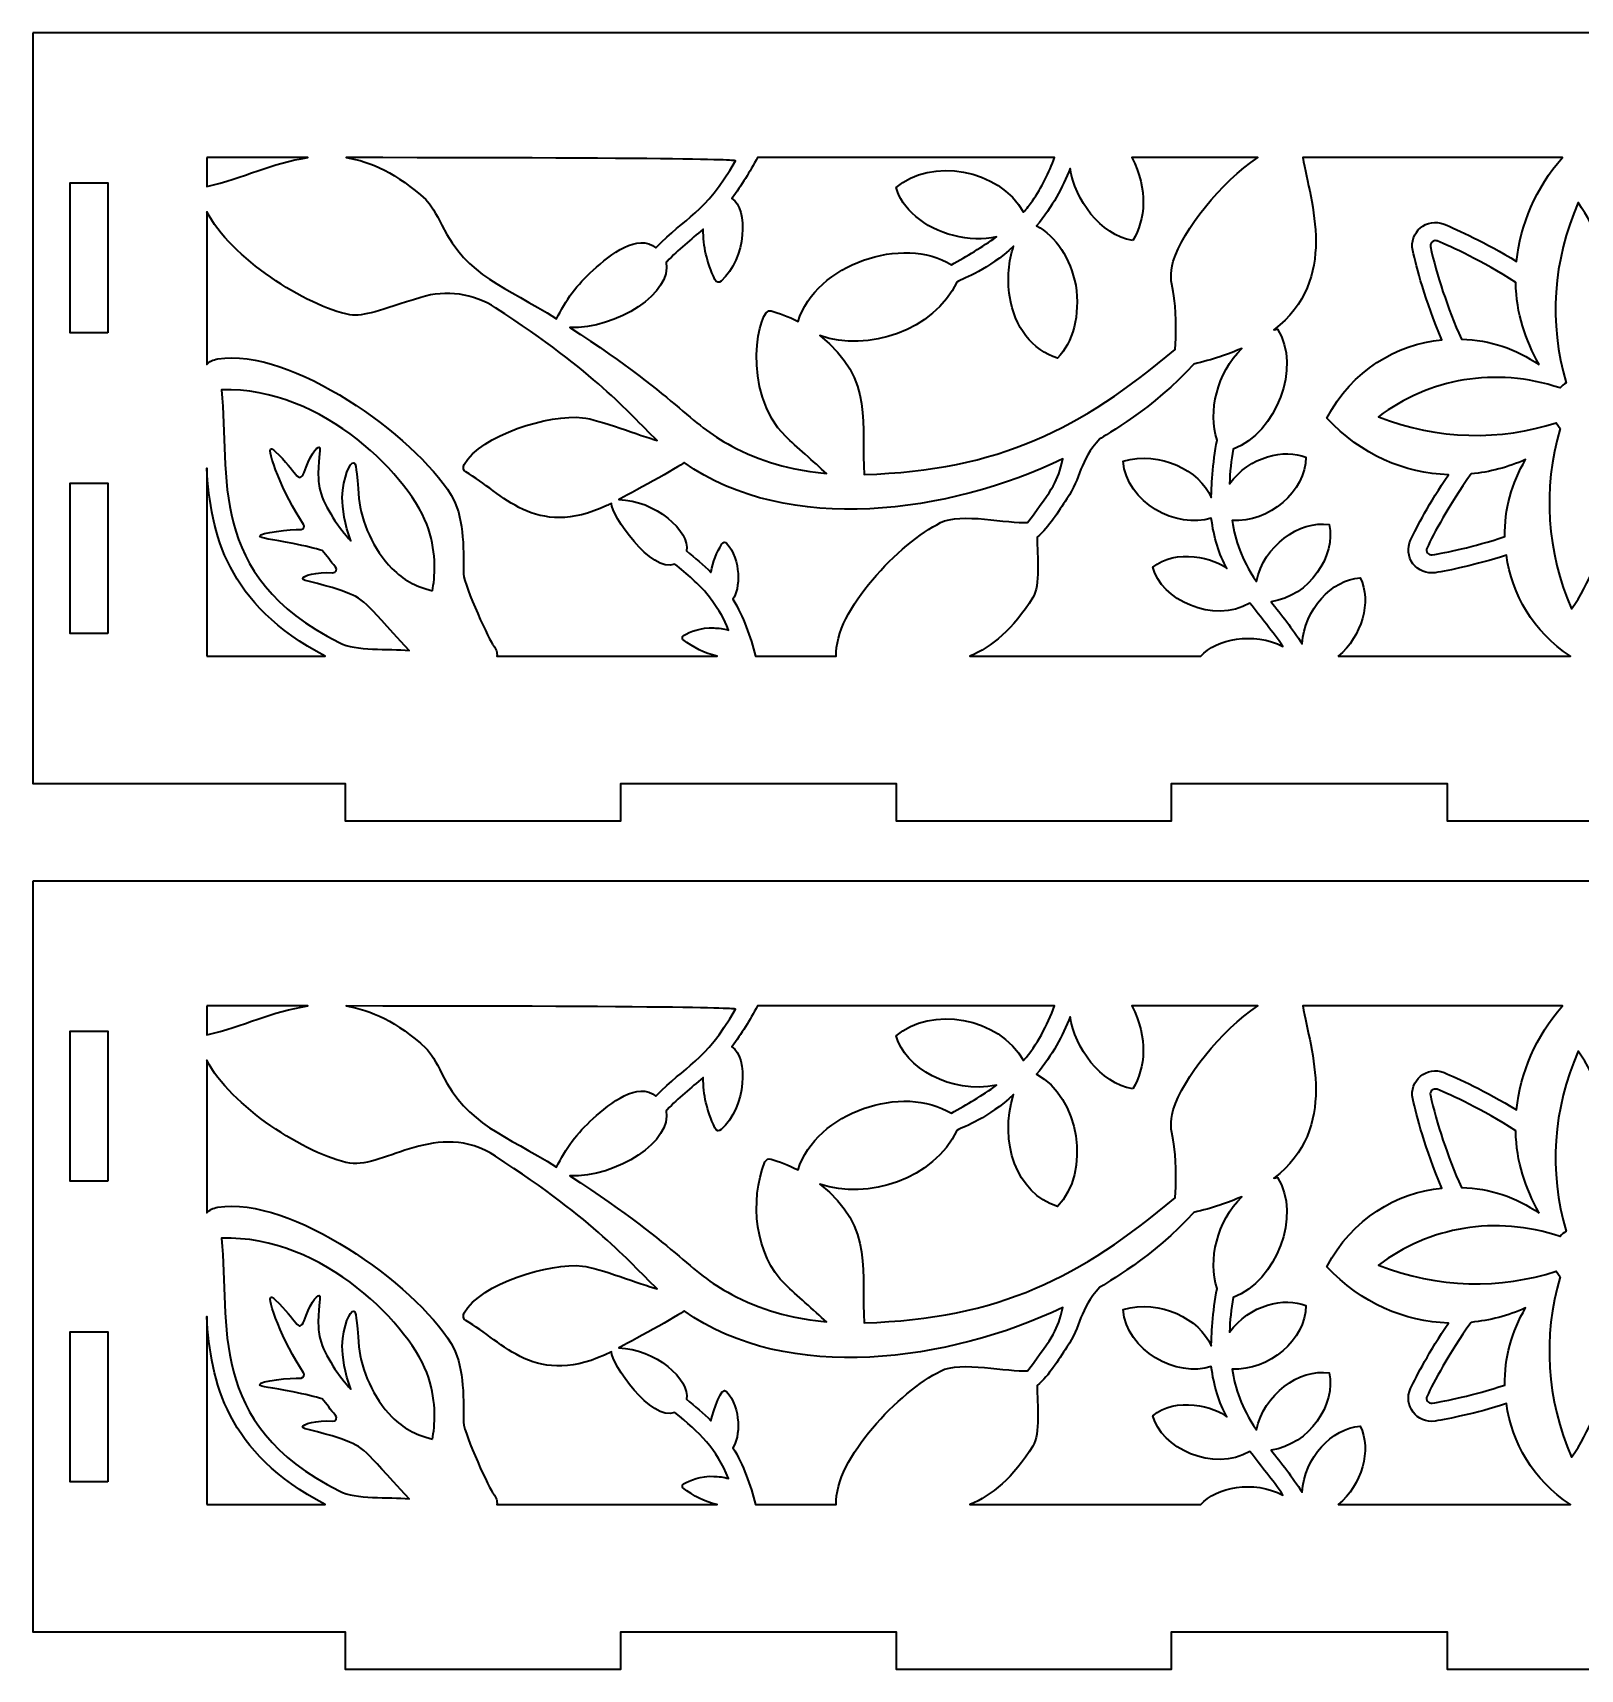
# Model space of a CAD drawing. Header units: inches. Extents: x 7 to 405, y 0 to 403.
# Drawn here: x 20.5 to 144.1, y 141 to 271.9 of the extents above; entities that cross this region are included whole.
import ezdxf

# ---------------------------------------------------------------- set-up
doc = ezdxf.new("R2010")
doc.units = ezdxf.units.IN
doc.header["$MEASUREMENT"] = 0
doc.layers.add('_U+0421_U+043B_U+043E_U+0439 1', color=7, linetype='Continuous')

msp = doc.modelspace()

# ---------------------------------------------------------------- linework, layer by layer
at = {"layer": '_U+0421_U+043B_U+043E_U+0439 1', "color": 250, "lineweight": 35, "true_color": 0x373435}
for points in [[(20.46, 271.86), (20.46, 211.86), (45.43, 211.86), (45.43, 208.86), (67.45, 208.86), (67.45, 211.86), (89.46, 211.86), (89.46, 208.86), (111.47, 208.86), (111.47, 211.86), (133.49, 211.86), (133.49, 208.86), (155.43, 208.86)], [(268.46, 271.86), (20.46, 271.86), (20.46, 271.86)], [(26.45, 247.88), (23.46, 247.88), (23.46, 259.87), (26.45, 259.87), (26.45, 247.88)], [(26.45, 223.85), (23.46, 223.85), (23.46, 235.85), (26.45, 235.85), (26.45, 223.85)], [(20.46, 204.04), (20.46, 144.04), (45.43, 144.04), (45.43, 141.04), (67.45, 141.04), (67.45, 144.04), (89.46, 144.04), (89.46, 141.04), (111.47, 141.04), (111.47, 144.04), (133.49, 144.04), (133.49, 141.04), (155.43, 141.04)], [(268.46, 204.04), (20.46, 204.04)], [(26.45, 180.05), (23.46, 180.05), (23.46, 192.05), (26.45, 192.05), (26.45, 180.05)], [(26.45, 156.03), (23.46, 156.03), (23.46, 168.02), (26.45, 168.02), (26.45, 156.03)]]:
    msp.add_lwpolyline(points, dxfattribs=at)
for points, knots in [([(34.36, 261.88), (34.36, 261.88), (42.44, 261.88), (42.44, 261.88), (39.59, 261.48), (37.31, 260.23), (34.36, 259.58), (34.36, 259.58), (34.36, 261.88), (34.36, 261.88)], [0, 0, 0, 0, 1, 1, 1, 2, 2, 2, 3, 3, 3, 3]), ([(76.62, 261.62), (74.11, 257.29), (72.67, 257.18), (70.26, 254.68), (68.82, 255.86), (66.64, 254.16), (65.25, 252.88), (63.98, 251.74), (63.02, 250.47), (62.33, 248.99), (58.16, 251.66), (55.26, 252.26), (53.16, 256.48), (52.71, 257.38), (52.26, 258.16), (51.87, 258.52), (49.58, 260.62), (47.48, 261.58), (45.5, 261.88), (77.81, 261.88), (76.62, 261.62), (76.62, 261.62)], [0, 0, 0, 0, 1, 1, 1, 2, 2, 2, 3, 3, 3, 4, 4, 4, 5, 5, 5, 6, 6, 6, 7, 7, 7, 7]), ([(102.13, 261.88), (101.67, 260.67), (101.1, 259.51), (100.35, 258.43), (100.13, 258.11), (99.9, 257.81), (99.65, 257.52), (97.68, 261.02), (92.22, 261.89), (89.46, 259.49), (89.91, 257.85), (91.68, 256.23), (94.06, 255.65), (95.26, 255.31), (96.41, 255.33), (97.48, 255.55), (96.35, 254.72), (95.12, 254.02), (93.88, 253.31), (90.04, 255.71), (83.05, 253.4), (81.62, 248.78), (80.82, 249.19), (80.08, 249.45), (79.47, 249.63), (78.48, 250.1), (76.98, 243.14), (80.64, 239.58), (81.44, 238.84), (82.92, 237.52), (83.89, 236.63), (81.55, 236.84), (79.11, 237.41), (76.68, 238.64), (72.83, 240.54), (72.81, 242.13), (63.38, 248.31), (67.11, 248.13), (71.66, 251.15), (71.07, 253.51), (71.1, 253.53), (71.13, 253.56), (71.16, 253.58), (72.05, 254.53), (73.07, 255.32), (74.04, 256.17), (74.07, 254.74), (74.29, 253.59), (74.98, 252.13), (75.08, 251.89), (75.33, 251.83), (75.48, 252.01), (77.48, 253.77), (77.68, 257.81), (76.34, 258.62), (77.11, 259.66), (77.77, 260.76), (78.38, 261.88), (78.38, 261.88), (102.13, 261.88), (102.13, 261.88), (102.13, 261.88), (102.13, 261.88), (102.13, 261.88)], [0, 0, 0, 0, 1, 1, 1, 2, 2, 2, 3, 3, 3, 4, 4, 4, 5, 5, 5, 6, 6, 6, 7, 7, 7, 8, 8, 8, 9, 9, 9, 10, 10, 10, 11, 11, 11, 12, 12, 12, 13, 13, 13, 14, 14, 14, 15, 15, 15, 16, 16, 16, 17, 17, 17, 18, 18, 18, 19, 19, 19, 20, 20, 20, 21, 21, 21, 21]), ([(108.37, 255.26), (109.4, 256.91), (109.61, 259.33), (108.31, 261.88), (108.31, 261.88), (118.37, 261.88), (118.37, 261.88), (115.41, 259.96), (112.41, 256.09), (111.61, 253.59), (111.02, 251.48), (112.12, 251.6), (111.75, 246.55), (104.24, 240.21), (97.69, 236.87), (86.91, 236.55), (86.61, 240.3), (87.81, 244.21), (83.37, 247.65), (87.17, 246.3), (92.49, 248.06), (94.32, 251.93), (94.95, 252.28), (96.78, 252.89), (98.85, 254.8), (98.47, 253.6), (98.3, 252.24), (98.54, 250.76), (98.92, 248.34), (100.35, 246.48), (102.35, 245.85), (103.58, 247.09), (104.19, 249.28), (103.81, 251.69), (103.38, 253.8), (102.24, 255.62), (100.68, 256.42), (101.96, 257.95), (102.76, 259.5), (103.37, 261.02), (103.77, 258.53), (105.74, 255.7), (108.37, 255.26)], [0, 0, 0, 0, 1, 1, 1, 2, 2, 2, 3, 3, 3, 4, 4, 4, 5, 5, 5, 6, 6, 6, 7, 7, 7, 8, 8, 8, 9, 9, 9, 10, 10, 10, 11, 11, 11, 12, 12, 12, 13, 13, 13, 14, 14, 14, 14]), ([(124.8, 222.02), (126.67, 223.6), (127.5, 226.4), (126.55, 228.3), (124.28, 228.13), (122.09, 225.78), (121.91, 223.02), (121.14, 224.23), (120.21, 225.35), (119.43, 226.38), (122.5, 226.79), (124.63, 230.11), (124.07, 232.55), (121.69, 232.91), (118.83, 230.83), (118.25, 228), (117.01, 229.88), (116.6, 231.2), (116.31, 232.86), (119.25, 232.69), (122.2, 235.19), (122.2, 237.93), (120.53, 238.63), (117.71, 238.01), (116.11, 235.81), (116.13, 236.74), (116.23, 237.67), (116.4, 238.58), (119.85, 239.91), (121.88, 245.13), (119.93, 248.18), (119.84, 248.16), (119.74, 248.14), (119.65, 248.12), (124.89, 252.12), (122.57, 258.33), (121.97, 261.88), (121.97, 261.88), (142.71, 261.88), (142.71, 261.88), (140.59, 259.45), (139.34, 256.54), (139.05, 253.57), (136.51, 255.14), (134.36, 256.1), (133.25, 256.56), (131.88, 257.12), (130.43, 255.91), (130.75, 254.45), (131.04, 253.16), (131.73, 250.48), (133.08, 247.32), (129.44, 246.96), (125.92, 244.89), (123.88, 241.05), (126.63, 238.11), (130.1, 236.64), (133.6, 236.53), (132.07, 234.26), (131.07, 232.34), (130.58, 231.31), (130.29, 230.69), (130.36, 229.96), (130.77, 229.41), (131.18, 228.87), (131.88, 228.59), (132.55, 228.7), (133.64, 228.88), (135.7, 229.28), (138.23, 230.1), (138.66, 226.98), (140.36, 224), (143.35, 222.02), (143.35, 222.02), (124.8, 222.02), (124.8, 222.02), (124.8, 222.02), (124.8, 222.02), (124.8, 222.02)], [0, 0, 0, 0, 1, 1, 1, 2, 2, 2, 3, 3, 3, 4, 4, 4, 5, 5, 5, 6, 6, 6, 7, 7, 7, 8, 8, 8, 9, 9, 9, 10, 10, 10, 11, 11, 11, 12, 12, 12, 13, 13, 13, 14, 14, 14, 15, 15, 15, 16, 16, 16, 17, 17, 17, 18, 18, 18, 19, 19, 19, 20, 20, 20, 21, 21, 21, 22, 22, 22, 23, 23, 23, 24, 24, 24, 25, 25, 25, 26, 26, 26, 26]), ([(142.53, 240.22), (142.53, 240.22), (142.22, 240.69), (142.22, 240.69), (137.82, 239.24), (132.75, 239.29), (128, 241.16), (132.08, 244.22), (137.31, 245.19), (142.52, 243.47), (142.66, 243.62), (142.82, 243.76), (143, 243.88), (141.62, 248.64), (141.95, 253.67), (143.97, 258.28), (146.91, 254.02), (147.61, 248.71), (145.7, 243.66), (145.85, 243.54), (145.98, 243.39), (146.09, 243.23), (150.96, 245.16), (156.18, 244.64), (160.47, 241.9), (155.68, 239.59), (150.4, 239.25), (145.93, 240.47), (145.77, 240.28), (145.58, 240.13), (145.37, 240), (147.05, 235.18), (146.35, 229.97), (143.44, 225.8), (141.47, 230.33), (141.1, 235.39), (142.53, 240.22)], [0, 0, 0, 0, 1, 1, 1, 2, 2, 2, 3, 3, 3, 4, 4, 4, 5, 5, 5, 6, 6, 6, 7, 7, 7, 8, 8, 8, 9, 9, 9, 10, 10, 10, 11, 11, 11, 12, 12, 12, 12]), ([(72.41, 223.35), (73.3, 222.7), (74.11, 222.28), (75.16, 222.02), (75.16, 222.02), (57.56, 222.02), (57.56, 222.02), (57.59, 222.3), (57.51, 222.6), (57.28, 222.87), (57.04, 223.14), (54.95, 227.53), (54.89, 228.61), (54.91, 230.8), (54.9, 233.3), (53.89, 234.91), (50.94, 239.69), (41.06, 246.74), (35.24, 245.79), (34.88, 245.73), (34.58, 245.57), (34.36, 245.35), (34.36, 245.35), (34.36, 257.56), (34.36, 257.56), (36.23, 253.9), (42.31, 249.99), (45.81, 249.31), (46.94, 249.15), (48.16, 249.68), (51.48, 250.71), (53.5, 251.33), (55.68, 251.02), (57.45, 249.88), (65.63, 244.56), (67.85, 241.65), (70.36, 239.28), (69.08, 239.6), (65.72, 240.96), (64.4, 241.09), (61.79, 241.4), (56.25, 239.69), (54.94, 237.35), (54.85, 237.15), (54.86, 236.85), (55.06, 236.76), (58.02, 235.06), (60.55, 231.36), (66.35, 234.07), (66.44, 234.11), (66.56, 234.16), (66.7, 234.23), (66.7, 233.32), (69.87, 228.62), (71.77, 229.39), (72.75, 228.6), (73.68, 227.81), (74.46, 226.86), (75.49, 225.46), (75.67, 225.09), (76.07, 224.11), (75.68, 224.24), (75.25, 224.27), (74.89, 224.28), (73.84, 224.35), (73, 223.96), (72.47, 223.69), (72.34, 223.6), (72.37, 223.41), (72.41, 223.35)], [0, 0, 0, 0, 1, 1, 1, 2, 2, 2, 3, 3, 3, 4, 4, 4, 5, 5, 5, 6, 6, 6, 7, 7, 7, 8, 8, 8, 9, 9, 9, 10, 10, 10, 11, 11, 11, 12, 12, 12, 13, 13, 13, 14, 14, 14, 15, 15, 15, 16, 16, 16, 17, 17, 17, 18, 18, 18, 19, 19, 19, 20, 20, 20, 21, 21, 21, 22, 22, 22, 23, 23, 23, 23]), ([(140.86, 245.33), (138.96, 246.6), (136.95, 247.3), (134.64, 247.37), (133.52, 249.87), (132.66, 252.52), (132.16, 254.77), (132.11, 255.01), (132.3, 255.25), (132.55, 255.25), (132.6, 255.25), (132.65, 255.23), (132.7, 255.22), (133.87, 254.73), (136.24, 253.67), (138.98, 251.9), (139.04, 249.37), (139.73, 247.35), (140.86, 245.33)], [0, 0, 0, 0, 1, 1, 1, 2, 2, 2, 3, 3, 3, 4, 4, 4, 5, 5, 5, 6, 6, 6, 6]), ([(113.81, 222.02), (113.81, 222.02), (95.35, 222.02), (95.35, 222.02), (97.11, 222.77), (98.81, 224.17), (100.39, 226.71), (100.99, 227.68), (100.75, 230), (100.73, 231.54), (101.74, 232.38), (102.37, 233.54), (103.1, 234.6), (104.29, 236.31), (104.06, 237.6), (105.73, 239.39), (106.08, 239.64), (110.08, 241.84), (113.25, 245.38), (114.73, 245.72), (116.01, 246.15), (117.09, 246.63), (115.1, 244.68), (114.38, 241.56), (115.11, 239.3), (114.74, 237.51), (114.65, 235.34), (114.65, 234.72), (113.69, 236.87), (110.58, 238.47), (107.61, 237.62), (107.84, 234.29), (111.92, 232.15), (114.65, 233.07), (114.85, 231.51), (115.27, 230.17), (115.89, 229.03), (115.07, 229.84), (111.71, 230.68), (109.99, 229.13), (110.58, 226.56), (114.82, 224.55), (117.74, 226.27), (118.61, 225.1), (119.57, 224), (120.38, 222.79), (118.01, 224.02), (115.05, 223.4), (113.81, 222.02)], [0, 0, 0, 0, 1, 1, 1, 2, 2, 2, 3, 3, 3, 4, 4, 4, 5, 5, 5, 6, 6, 6, 7, 7, 7, 8, 8, 8, 9, 9, 9, 10, 10, 10, 11, 11, 11, 12, 12, 12, 13, 13, 13, 14, 14, 14, 15, 15, 15, 16, 16, 16, 16]), ([(52.4, 227.25), (50.92, 227.66), (50.13, 228.1), (49.17, 229.03), (47.68, 230.56), (46.71, 232.78), (46.53, 234.64), (46.34, 236.97), (46.28, 237.48), (46.12, 237.49), (45.82, 237.55), (45.27, 236.37), (45.2, 234.7), (45.19, 233.88), (45.4, 232.53), (45.88, 231.25), (44.95, 232.22), (43.78, 233.94), (43.43, 235.26), (43.3, 235.78), (43.29, 236.26), (43.27, 236.64), (43.32, 238.06), (43.49, 238.69), (43.36, 238.74), (43.16, 238.8), (42.49, 237.9), (42.16, 236.72), (41.62, 235.69), (41.65, 236.76), (39.82, 238.4), (39.69, 238.54), (39.59, 238.61), (39.53, 238.61), (39.07, 238.61), (40.48, 234.99), (42.1, 232.56), (42.22, 232.42), (42.11, 232.17), (41.9, 232.15), (41.08, 232.16), (38.57, 231.92), (38.6, 231.62), (38.59, 231.44), (39.53, 231.38), (41.26, 231.03), (42.24, 230.83), (43.04, 230.64), (43.59, 230.47), (43.95, 230.06), (44.26, 229.61), (44.66, 229.15), (44.82, 228.97), (44.68, 228.67), (44.42, 228.7), (43.13, 228.79), (41.99, 228.44), (42.02, 228.23), (42.05, 228.01), (43.04, 227.98), (45.1, 227.27), (47.17, 226.51), (46.7, 226.62), (50.54, 222.48), (48.87, 222.65), (46.28, 222.41), (44.95, 223.11), (34.23, 228.54), (36.25, 236.43), (35.55, 243.31), (43.69, 243.62), (50.8, 236.17), (52.08, 232.21), (52.76, 230.14), (52.6, 228.31), (52.4, 227.25)], [0, 0, 0, 0, 1, 1, 1, 2, 2, 2, 3, 3, 3, 4, 4, 4, 5, 5, 5, 6, 6, 6, 7, 7, 7, 8, 8, 8, 9, 9, 9, 10, 10, 10, 11, 11, 11, 12, 12, 12, 13, 13, 13, 14, 14, 14, 15, 15, 15, 16, 16, 16, 17, 17, 17, 18, 18, 18, 19, 19, 19, 20, 20, 20, 21, 21, 21, 22, 22, 22, 23, 23, 23, 24, 24, 24, 25, 25, 25, 25]), ([(34.36, 222.02), (34.36, 222.02), (34.36, 237.05), (34.36, 237.05), (34.69, 231.79), (35.93, 226.2), (43.82, 222.02), (43.82, 222.02), (34.36, 222.02), (34.36, 222.02)], [0, 0, 0, 0, 1, 1, 1, 2, 2, 2, 3, 3, 3, 3]), ([(93.01, 232.7), (89.79, 231.09), (84.51, 225.71), (84.67, 222.02), (84.67, 222.02), (78.23, 222.02), (78.23, 222.02), (77.81, 223.6), (77.27, 225.18), (76.41, 226.57), (77, 227.34), (77.1, 229.78), (75.9, 231.05), (75.8, 231.19), (75.62, 231.16), (75.54, 231), (75.12, 230.3), (74.81, 229.58), (74.67, 228.77), (74.67, 228.76), (74.67, 228.74), (74.66, 228.72), (74.05, 229.33), (73.39, 229.89), (72.7, 230.44), (73.06, 231.99), (70.15, 234.53), (67.29, 234.54), (67.97, 234.89), (72.23, 237.22), (72.51, 237.5), (80.87, 231.63), (93.65, 233.44), (102.79, 237.79), (102.33, 235.92), (102.11, 235.58), (99.97, 232.72), (98.44, 232.6), (94.61, 233.54), (93.01, 232.7)], [0, 0, 0, 0, 1, 1, 1, 2, 2, 2, 3, 3, 3, 4, 4, 4, 5, 5, 5, 6, 6, 6, 7, 7, 7, 8, 8, 8, 9, 9, 9, 10, 10, 10, 11, 11, 11, 12, 12, 12, 13, 13, 13, 13]), ([(135.41, 236.59), (136.9, 236.74), (138.37, 237.12), (139.77, 237.74), (138.64, 235.87), (138.08, 233.73), (138.11, 231.58), (135.53, 230.73), (133.41, 230.31), (132.31, 230.13), (132.16, 230.11), (132.02, 230.16), (131.94, 230.28), (131.84, 230.4), (131.83, 230.55), (131.89, 230.69), (132.43, 231.8), (133.58, 234.03), (135.41, 236.59)], [0, 0, 0, 0, 1, 1, 1, 2, 2, 2, 3, 3, 3, 4, 4, 4, 5, 5, 5, 6, 6, 6, 6]), ([(34.36, 194.06), (34.36, 194.06), (42.44, 194.06), (42.44, 194.06), (39.59, 193.66), (37.31, 192.41), (34.36, 191.76), (34.36, 191.76), (34.36, 194.06), (34.36, 194.06)], [0, 0, 0, 0, 1, 1, 1, 2, 2, 2, 3, 3, 3, 3]), ([(76.62, 193.8), (74.11, 189.47), (72.67, 189.35), (70.26, 186.86), (68.82, 188.04), (66.64, 186.33), (65.25, 185.06), (63.98, 183.92), (63.02, 182.65), (62.33, 181.17), (58.16, 183.84), (55.26, 184.44), (53.16, 188.65), (52.71, 189.56), (52.26, 190.34), (51.87, 190.7), (49.58, 192.8), (47.48, 193.76), (45.5, 194.06), (77.81, 194.06), (76.62, 193.8), (76.62, 193.8)], [0, 0, 0, 0, 1, 1, 1, 2, 2, 2, 3, 3, 3, 4, 4, 4, 5, 5, 5, 6, 6, 6, 7, 7, 7, 7]), ([(102.13, 194.06), (101.54, 192.51), (100.73, 190.95), (99.65, 189.7), (97.68, 193.2), (92.22, 194.07), (89.46, 191.67), (90.15, 189.15), (93.81, 186.97), (97.48, 187.73), (96.35, 186.9), (95.12, 186.2), (93.88, 185.48), (90.04, 187.89), (83.05, 185.58), (81.62, 180.96), (80.82, 181.37), (80.08, 181.63), (79.47, 181.81), (79.27, 181.9), (79.08, 181.79), (78.98, 181.59), (77.74, 178.49), (78.16, 174.17), (80.64, 171.76), (81.44, 171.02), (82.92, 169.7), (83.89, 168.81), (81.55, 169.02), (79.11, 169.59), (76.68, 170.82), (72.83, 172.72), (72.81, 174.31), (63.38, 180.49), (67.11, 180.3), (71.66, 183.33), (71.07, 185.69), (71.1, 185.71), (71.13, 185.73), (71.16, 185.76), (72.05, 186.71), (73.07, 187.5), (74.04, 188.35), (74.07, 186.92), (74.29, 185.77), (74.98, 184.31), (75.08, 184.07), (75.33, 184.01), (75.48, 184.19), (77.48, 185.95), (77.68, 189.99), (76.34, 190.8), (77.11, 191.84), (77.77, 192.93), (78.38, 194.06), (78.38, 194.06), (102.13, 194.06), (102.13, 194.06), (102.13, 194.06), (102.13, 194.06), (102.13, 194.06)], [0, 0, 0, 0, 1, 1, 1, 2, 2, 2, 3, 3, 3, 4, 4, 4, 5, 5, 5, 6, 6, 6, 7, 7, 7, 8, 8, 8, 9, 9, 9, 10, 10, 10, 11, 11, 11, 12, 12, 12, 13, 13, 13, 14, 14, 14, 15, 15, 15, 16, 16, 16, 17, 17, 17, 18, 18, 18, 19, 19, 19, 20, 20, 20, 20]), ([(108.37, 187.44), (109.4, 189.09), (109.61, 191.51), (108.31, 194.06), (108.31, 194.06), (118.37, 194.06), (118.37, 194.06), (115.41, 192.14), (112.41, 188.27), (111.61, 185.77), (111.02, 183.66), (112.12, 183.78), (111.75, 178.72), (104.24, 172.39), (97.69, 169.05), (86.91, 168.73), (86.61, 172.48), (87.81, 176.39), (83.37, 179.83), (87.17, 178.48), (92.49, 180.24), (94.32, 184.11), (94.95, 184.46), (96.78, 185.07), (98.85, 186.98), (97.65, 183.21), (99.07, 179.07), (102.35, 178.03), (105.05, 180.75), (104.1, 186.84), (100.68, 188.6), (101.96, 190.13), (102.76, 191.68), (103.37, 193.2), (103.77, 190.71), (105.74, 187.88), (108.37, 187.44)], [0, 0, 0, 0, 1, 1, 1, 2, 2, 2, 3, 3, 3, 4, 4, 4, 5, 5, 5, 6, 6, 6, 7, 7, 7, 8, 8, 8, 9, 9, 9, 10, 10, 10, 11, 11, 11, 12, 12, 12, 12]), ([(124.8, 154.2), (126.67, 155.78), (127.5, 158.58), (126.55, 160.48), (124.28, 160.3), (122.09, 157.96), (121.91, 155.19), (121.14, 156.41), (120.21, 157.53), (119.43, 158.56), (122.5, 158.97), (124.63, 162.29), (124.07, 164.73), (121.69, 165.09), (118.83, 163.01), (118.25, 160.18), (117.01, 162.06), (116.6, 163.37), (116.31, 165.04), (119.25, 164.87), (122.2, 167.37), (122.2, 170.11), (120.53, 170.81), (117.71, 170.19), (116.11, 167.99), (116.13, 168.92), (116.23, 169.84), (116.4, 170.76), (119.85, 172.09), (121.88, 177.31), (119.93, 180.36), (119.84, 180.34), (119.74, 180.32), (119.65, 180.3), (124.89, 184.3), (122.57, 190.51), (121.97, 194.06), (121.97, 194.06), (142.71, 194.06), (142.71, 194.06), (140.59, 191.63), (139.34, 188.72), (139.05, 185.75), (136.51, 187.31), (134.36, 188.28), (133.25, 188.74), (131.88, 189.3), (130.43, 188.09), (130.75, 186.63), (131.04, 185.34), (131.73, 182.66), (133.08, 179.5), (129.44, 179.14), (125.92, 177.07), (123.88, 173.22), (126.63, 170.29), (130.1, 168.82), (133.6, 168.71), (132.07, 166.44), (131.07, 164.51), (130.58, 163.49), (129.94, 162.14), (131.09, 160.64), (132.55, 160.88), (133.64, 161.06), (135.7, 161.46), (138.23, 162.27), (138.66, 159.16), (140.36, 156.18), (143.35, 154.2), (143.35, 154.2), (124.8, 154.2), (124.8, 154.2), (124.8, 154.2), (124.8, 154.2), (124.8, 154.2)], [0, 0, 0, 0, 1, 1, 1, 2, 2, 2, 3, 3, 3, 4, 4, 4, 5, 5, 5, 6, 6, 6, 7, 7, 7, 8, 8, 8, 9, 9, 9, 10, 10, 10, 11, 11, 11, 12, 12, 12, 13, 13, 13, 14, 14, 14, 15, 15, 15, 16, 16, 16, 17, 17, 17, 18, 18, 18, 19, 19, 19, 20, 20, 20, 21, 21, 21, 22, 22, 22, 23, 23, 23, 24, 24, 24, 25, 25, 25, 25]), ([(72.41, 155.53), (73.3, 154.87), (74.11, 154.45), (75.16, 154.2), (75.16, 154.2), (57.56, 154.2), (57.56, 154.2), (57.59, 154.48), (57.51, 154.78), (57.28, 155.05), (57.04, 155.32), (54.95, 159.71), (54.89, 160.79), (54.91, 162.98), (54.9, 165.47), (53.89, 167.09), (50.94, 171.87), (41.06, 178.91), (35.24, 177.97), (34.88, 177.91), (34.58, 177.75), (34.36, 177.53), (34.36, 177.53), (34.36, 189.73), (34.36, 189.73), (36.23, 186.08), (42.31, 182.16), (45.81, 181.49), (48.6, 181.09), (52.82, 185.06), (57.45, 182.05), (65.63, 176.73), (67.85, 173.82), (70.36, 171.46), (69.08, 171.77), (65.72, 173.14), (64.4, 173.27), (61.79, 173.57), (56.25, 171.87), (54.94, 169.53), (54.85, 169.33), (54.86, 169.03), (55.06, 168.93), (58.08, 167.21), (60.65, 163.39), (66.7, 166.41), (66.7, 165.5), (69.87, 160.8), (71.77, 161.57), (73.77, 159.96), (75.1, 158.67), (76.07, 156.28), (75.68, 156.41), (75.25, 156.45), (74.89, 156.46), (73.84, 156.52), (73, 156.14), (72.47, 155.87), (72.34, 155.78), (72.37, 155.59), (72.41, 155.53)], [0, 0, 0, 0, 1, 1, 1, 2, 2, 2, 3, 3, 3, 4, 4, 4, 5, 5, 5, 6, 6, 6, 7, 7, 7, 8, 8, 8, 9, 9, 9, 10, 10, 10, 11, 11, 11, 12, 12, 12, 13, 13, 13, 14, 14, 14, 15, 15, 15, 16, 16, 16, 17, 17, 17, 18, 18, 18, 19, 19, 19, 20, 20, 20, 20]), ([(142.53, 172.4), (142.53, 172.4), (142.22, 172.86), (142.22, 172.86), (137.82, 171.42), (132.75, 171.47), (128, 173.34), (132.09, 176.4), (137.32, 177.36), (142.52, 175.64), (142.66, 175.8), (142.82, 175.94), (143, 176.05), (141.62, 180.82), (141.95, 185.85), (143.97, 190.45), (146.91, 186.2), (147.61, 180.89), (145.7, 175.84), (145.85, 175.72), (145.98, 175.57), (146.09, 175.41), (150.99, 177.35), (156.21, 176.8), (160.47, 174.07), (155.69, 171.77), (150.41, 171.42), (145.93, 172.65), (145.77, 172.46), (145.58, 172.3), (145.37, 172.18), (147.05, 167.37), (146.35, 162.15), (143.44, 157.98), (141.44, 162.59), (141.12, 167.64), (142.53, 172.4)], [0, 0, 0, 0, 1, 1, 1, 2, 2, 2, 3, 3, 3, 4, 4, 4, 5, 5, 5, 6, 6, 6, 7, 7, 7, 8, 8, 8, 9, 9, 9, 10, 10, 10, 11, 11, 11, 12, 12, 12, 12]), ([(140.86, 177.51), (138.96, 178.78), (136.95, 179.48), (134.64, 179.55), (133.52, 182.05), (132.66, 184.69), (132.16, 186.94), (132.1, 187.24), (132.37, 187.51), (132.7, 187.4), (133.87, 186.91), (136.24, 185.85), (138.98, 184.08), (139.04, 181.55), (139.73, 179.53), (140.86, 177.51)], [0, 0, 0, 0, 1, 1, 1, 2, 2, 2, 3, 3, 3, 4, 4, 4, 5, 5, 5, 5]), ([(113.81, 154.2), (113.81, 154.2), (95.35, 154.2), (95.35, 154.2), (97.11, 154.95), (98.81, 156.34), (100.39, 158.88), (100.99, 159.86), (100.75, 162.18), (100.73, 163.72), (101.74, 164.56), (102.37, 165.71), (103.1, 166.78), (104.29, 168.49), (104.06, 169.78), (105.73, 171.57), (106.08, 171.82), (110.08, 174.01), (113.25, 177.56), (114.73, 177.9), (116.01, 178.33), (117.09, 178.81), (115.1, 176.86), (114.38, 173.74), (115.11, 171.48), (114.74, 169.69), (114.65, 167.52), (114.65, 166.9), (113.69, 169.05), (110.58, 170.64), (107.61, 169.8), (107.84, 166.47), (111.92, 164.33), (114.65, 165.24), (114.85, 163.69), (115.27, 162.34), (115.89, 161.21), (115.07, 162.02), (111.71, 162.86), (109.99, 161.31), (110.58, 158.74), (114.82, 156.73), (117.74, 158.45), (118.61, 157.28), (119.57, 156.17), (120.38, 154.96), (118.01, 156.2), (115.05, 155.58), (113.81, 154.2)], [0, 0, 0, 0, 1, 1, 1, 2, 2, 2, 3, 3, 3, 4, 4, 4, 5, 5, 5, 6, 6, 6, 7, 7, 7, 8, 8, 8, 9, 9, 9, 10, 10, 10, 11, 11, 11, 12, 12, 12, 13, 13, 13, 14, 14, 14, 15, 15, 15, 16, 16, 16, 16]), ([(52.4, 159.42), (50.92, 159.84), (50.13, 160.28), (49.17, 161.21), (47.68, 162.74), (46.71, 164.96), (46.53, 166.82), (46.34, 169.15), (46.28, 169.65), (46.12, 169.66), (45.82, 169.73), (45.27, 168.55), (45.2, 166.87), (45.19, 166.06), (45.4, 164.71), (45.88, 163.43), (44.95, 164.4), (43.78, 166.12), (43.43, 167.44), (43.3, 167.96), (43.29, 168.43), (43.27, 168.82), (43.32, 170.24), (43.49, 170.87), (43.36, 170.92), (43.16, 170.98), (42.49, 170.08), (42.16, 168.9), (41.62, 167.87), (41.65, 168.94), (39.82, 170.58), (39.69, 170.72), (39.59, 170.79), (39.53, 170.79), (39.07, 170.79), (40.48, 167.17), (42.1, 164.74), (42.22, 164.6), (42.11, 164.35), (41.9, 164.32), (41.08, 164.34), (38.57, 164.1), (38.6, 163.79), (38.59, 163.62), (39.53, 163.55), (41.26, 163.21), (42.24, 163.01), (43.04, 162.82), (43.59, 162.65), (43.95, 162.24), (44.26, 161.79), (44.66, 161.33), (44.82, 161.15), (44.68, 160.85), (44.42, 160.87), (43.13, 160.97), (41.99, 160.62), (42.02, 160.4), (42.05, 160.19), (43.04, 160.16), (45.1, 159.45), (47.17, 158.69), (46.7, 158.79), (50.54, 154.66), (48.87, 154.83), (46.28, 154.59), (44.95, 155.29), (34.23, 160.72), (36.25, 168.61), (35.55, 175.49), (43.69, 175.8), (50.8, 168.35), (52.08, 164.39), (52.76, 162.32), (52.6, 160.49), (52.4, 159.42)], [0, 0, 0, 0, 1, 1, 1, 2, 2, 2, 3, 3, 3, 4, 4, 4, 5, 5, 5, 6, 6, 6, 7, 7, 7, 8, 8, 8, 9, 9, 9, 10, 10, 10, 11, 11, 11, 12, 12, 12, 13, 13, 13, 14, 14, 14, 15, 15, 15, 16, 16, 16, 17, 17, 17, 18, 18, 18, 19, 19, 19, 20, 20, 20, 21, 21, 21, 22, 22, 22, 23, 23, 23, 24, 24, 24, 25, 25, 25, 25]), ([(34.36, 154.2), (34.36, 154.2), (34.36, 169.23), (34.36, 169.23), (34.69, 163.96), (35.93, 158.38), (43.82, 154.2), (43.82, 154.2), (34.36, 154.2), (34.36, 154.2)], [0, 0, 0, 0, 1, 1, 1, 2, 2, 2, 3, 3, 3, 3]), ([(93.01, 164.88), (89.79, 163.27), (84.51, 157.89), (84.67, 154.2), (84.67, 154.2), (78.23, 154.2), (78.23, 154.2), (77.81, 155.78), (77.27, 157.36), (76.41, 158.75), (77, 159.52), (77.1, 161.95), (75.9, 163.23), (75.5, 163.8), (74.87, 161.72), (74.66, 160.9), (74.05, 161.51), (73.39, 162.07), (72.7, 162.62), (73.06, 164.17), (70.15, 166.71), (67.29, 166.72), (67.97, 167.07), (72.23, 169.4), (72.51, 169.68), (80.87, 163.81), (93.65, 165.62), (102.79, 169.96), (102.33, 168.1), (102.11, 167.76), (99.97, 164.9), (98.44, 164.78), (94.61, 165.71), (93.01, 164.88)], [0, 0, 0, 0, 1, 1, 1, 2, 2, 2, 3, 3, 3, 4, 4, 4, 5, 5, 5, 6, 6, 6, 7, 7, 7, 8, 8, 8, 9, 9, 9, 10, 10, 10, 11, 11, 11, 11]), ([(135.41, 168.77), (136.9, 168.92), (138.37, 169.3), (139.77, 169.92), (138.64, 168.05), (138.08, 165.9), (138.11, 163.76), (135.53, 162.91), (133.41, 162.49), (132.31, 162.31), (131.99, 162.26), (131.76, 162.59), (131.89, 162.87), (132.43, 163.98), (133.58, 166.2), (135.41, 168.77)], [0, 0, 0, 0, 1, 1, 1, 2, 2, 2, 3, 3, 3, 4, 4, 4, 5, 5, 5, 5])]:
    msp.add_open_spline(points, degree=3, knots=knots, dxfattribs=at)

doc.saveas('drawing.dxf')
